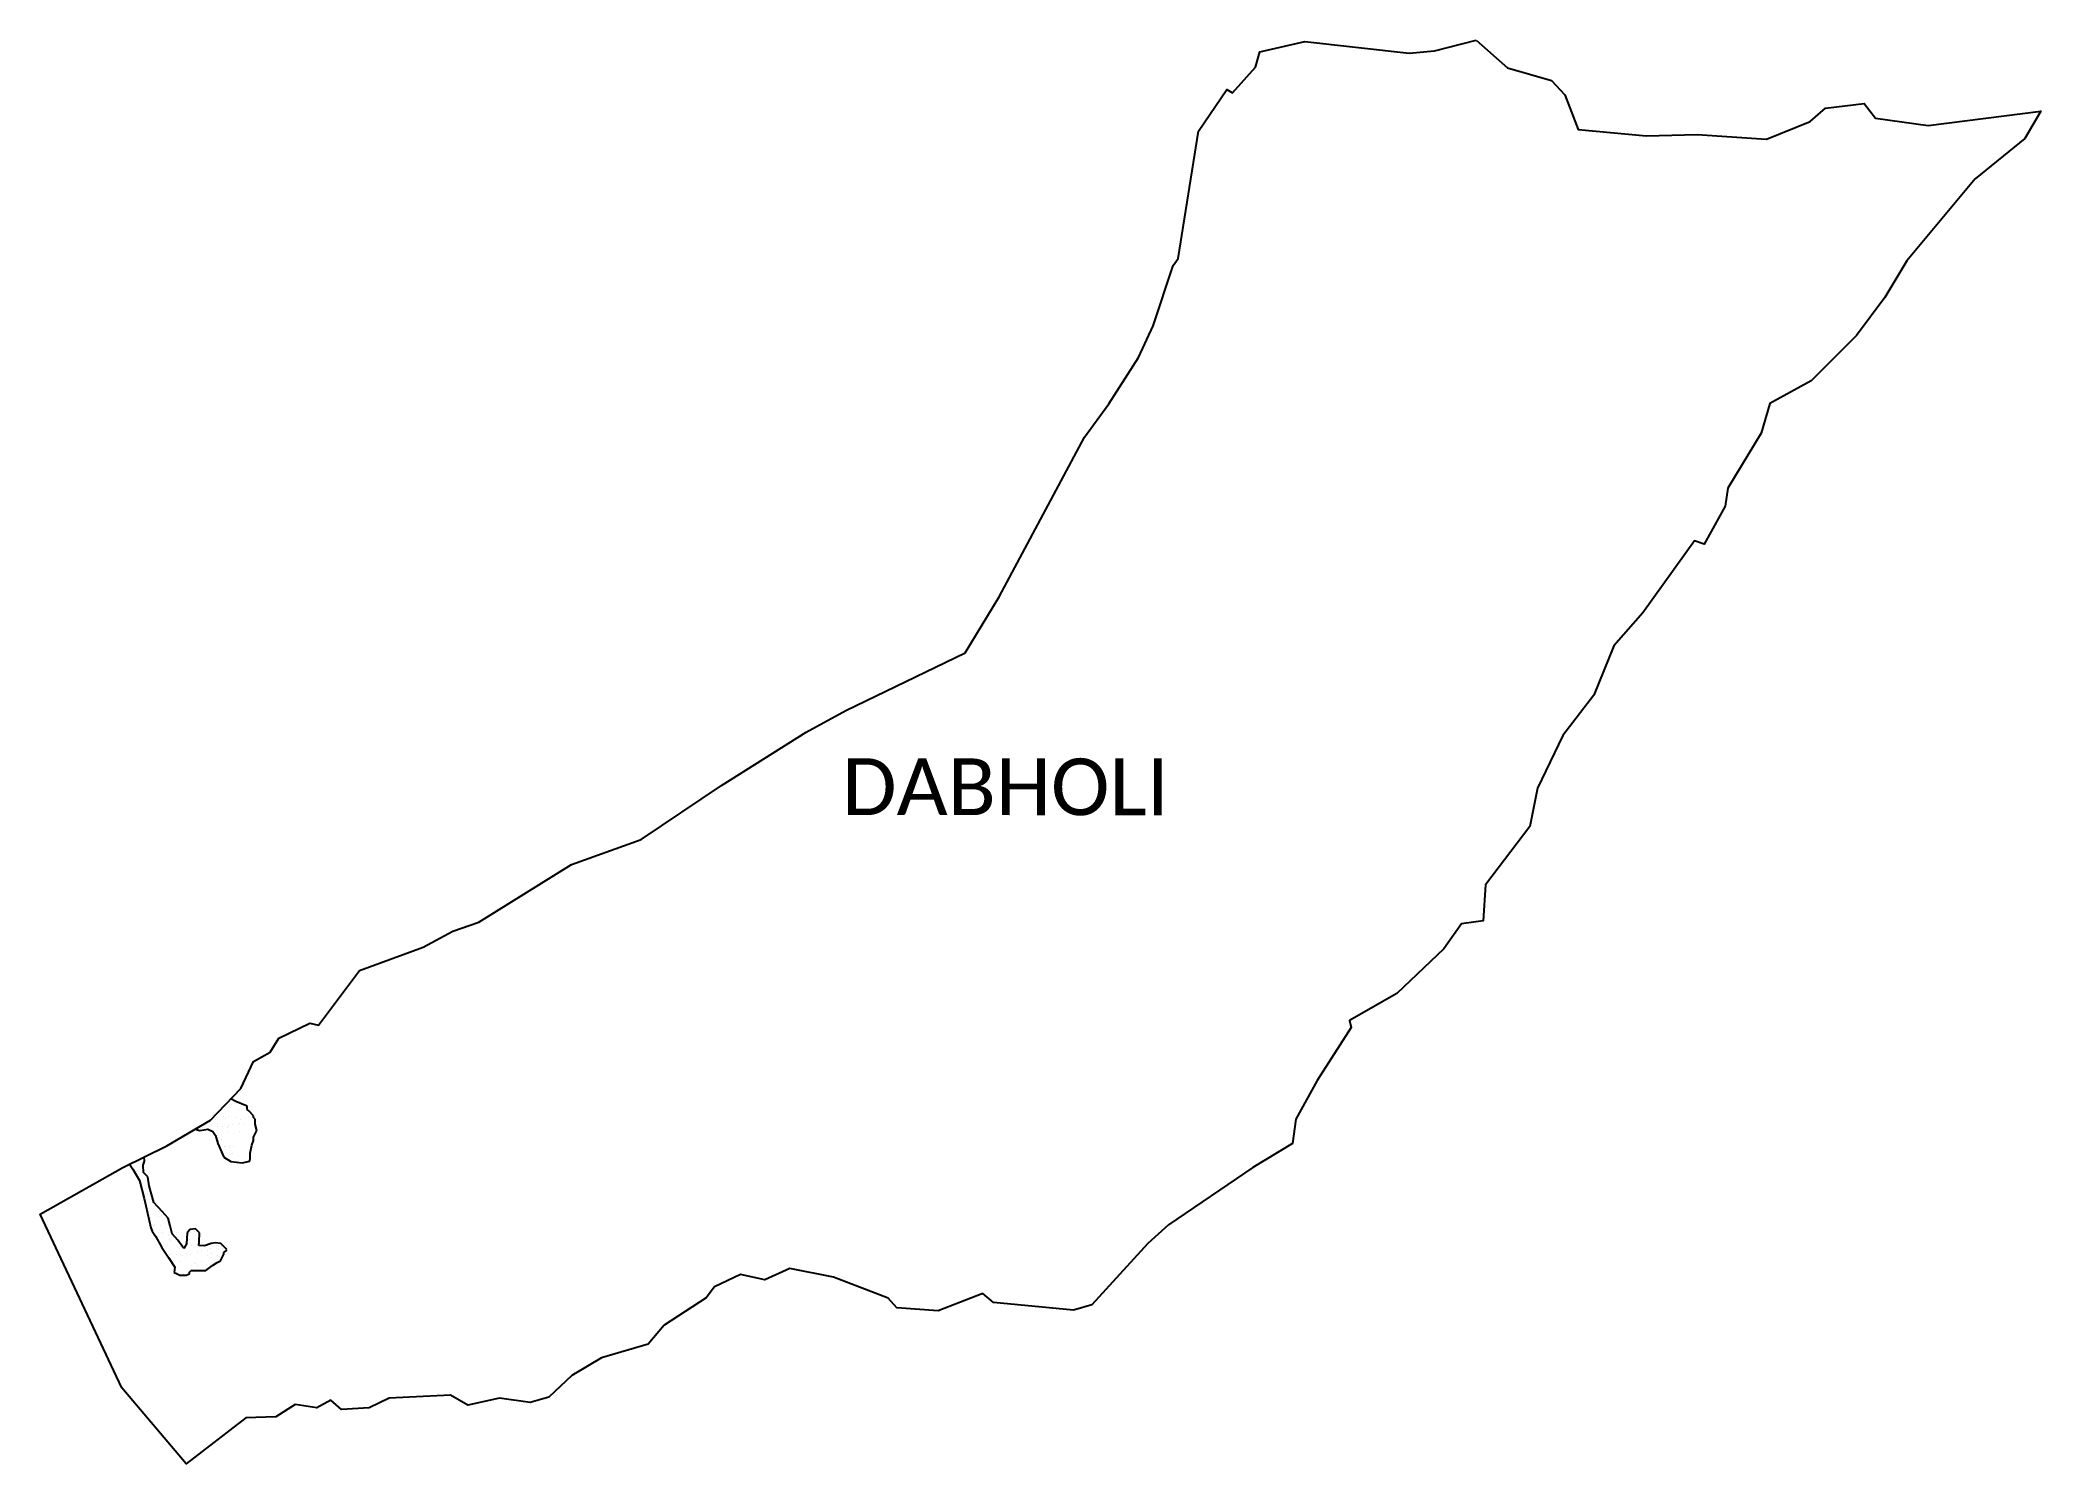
# Model space of a CAD drawing. Header units: metres. Extents: x 350918 to 355985, y 1754182 to 1757789.
import ezdxf

# ---------------------------------------------------------------- set-up
doc = ezdxf.new("R2010")
doc.units = ezdxf.units.M
doc.layers.add('SAND DUNES', color=42, linetype='Continuous')
doc.layers.add('VILLAGE NAME', color=250, linetype='Continuous')

msp = doc.modelspace()

# ---------------------------------------------------------------- linework, layer by layer
at = {"color": 3}
for points in [[(354633.8, 1757718.5), (354745.3, 1757686.2), (354779.4, 1757649.9), (354812.8, 1757561.9), (354986.3, 1757545.9), (355114.1, 1757549.6), (355289.7, 1757537.8), (355400.8, 1757582.7), (355439.4, 1757616.1), (355536.9, 1757627.9), (355565.6, 1757591.1), (355699.5, 1757572.2), (355985, 1757608.4), (355943.7, 1757539.3), (355818.5, 1757437.1), (355645, 1757229.6), (355589.3, 1757136.9), (355517.9, 1757040.1), (355402.8, 1756925.9), (355298.3, 1756868.1), (355276.7, 1756793.2), (355191.7, 1756654), (355185.1, 1756608.2), (355132.1, 1756512.1), (355107.7, 1756520.3), (354977.1, 1756338.1), (354903.6, 1756254.7), (354852.5, 1756129.5), (354774, 1756027.4), (354710.1, 1755894.2), (354690.8, 1755796.5), (354578.4, 1755648.8), (354572.7, 1755557.7), (354517.4, 1755550.3), (354473, 1755487.1), (354353.5, 1755373.6), (354234.1, 1755305.1), (354238, 1755288.2), (354151.9, 1755153.9), (354097.9, 1755055.9), (354089.8, 1754994.1), (353989.2, 1754933.3), (353775.6, 1754788.3), (353723.6, 1754741.1), (353581.3, 1754585), (353534.7, 1754572.2), (353332.5, 1754591.2), (353305.7, 1754613.7), (353192.5, 1754570.2), (353087.5, 1754578), (353066.2, 1754602.5), (352927.7, 1754655.1), (352816.4, 1754677.4), (352753.5, 1754649), (352691.6, 1754662.2), (352626.1, 1754631.4), (352604.8, 1754603.5), (352498.3, 1754533.5), (352457.8, 1754485.9), (352339.9, 1754450.9), (352264.4, 1754406.1), (352206.5, 1754351.6), (352159.5, 1754338.3), (352081.3, 1754348.8), (352001.4, 1754331.6), (351957.3, 1754356.5), (351802.4, 1754348.9), (351751.2, 1754324.4), (351681.3, 1754320.2), (351654.6, 1754343.6), (351618.8, 1754324.2), (351563.8, 1754332.7), (351515.5, 1754301.4), (351439.2, 1754299.2), (351288.1, 1754182.3), (351125.2, 1754375.3), (350918.1, 1754815), (351128, 1754932.9), (351239.6, 1754988.1), (351349.9, 1755053.1), (351426.7, 1755133.7), (351458.7, 1755201.6), (351501, 1755225.4), (351522.6, 1755261.1), (351601.3, 1755298.7), (351623.6, 1755294.1), (351727, 1755432.4), (351888.1, 1755491.2), (351963.2, 1755532.1), (352029.2, 1755554.7), (352264.3, 1755700.6), (352440.2, 1755764.2), (352643.7, 1755900.5), (352857.8, 1756035.5), (352958.4, 1756090.4), (353260.5, 1756236.9), (353347.2, 1756378.4), (353562.7, 1756783), (353624.4, 1756867.7), (353699.4, 1756984.8), (353736.7, 1757065.1), (353787.4, 1757217.4), (353800, 1757235.2), (353851.6, 1757558), (353923.2, 1757663.4), (353937.6, 1757655.2), (353995.6, 1757720), (354007.2, 1757758.8), (354121.2, 1757785.1), (354384.7, 1757755.5), (354449, 1757761.6), (354554.9, 1757788.7)], [(354554.9, 1757788.7), (354633.8, 1757718.5)]]:
    msp.add_lwpolyline(points, dxfattribs=at)
at = {"layer": 'SAND DUNES'}
for p, q in [((351413.6, 1755100.5), (351401.4, 1755107.2)), ((351442.7, 1755088.7), (351413.6, 1755100.5)), ((351442.7, 1755080.5), (351442.7, 1755088.7)), ((351446.8, 1755076.4), (351442.7, 1755080.5)), ((351459.1, 1755063.9), (351446.8, 1755076.4)), ((351311.1, 1755030.3), (351322.8, 1755027.3)), ((351322.8, 1755027.3), (351343.1, 1755029.9)), ((351343.1, 1755029.9), (351356, 1755024.8)), ((351356, 1755024.8), (351362.8, 1755014.2)), ((351458.9, 1755010.3), (351463.1, 1755018.5)), ((351459.1, 1755059.8), (351459.1, 1755063.9)), ((351463.2, 1755055.7), (351459.1, 1755059.8)), ((351463.1, 1755018.5), (351467.2, 1755026.8)), ((351463.2, 1755043.3), (351463.2, 1755055.7)), ((351467.2, 1755026.8), (351463.2, 1755043.3)), ((351362.8, 1755014.2), (351368.5, 1754994.1)), ((351368.5, 1754994.1), (351383.7, 1754959.7)), ((351450.5, 1754969.1), (351454.7, 1754989.7)), ((351450.5, 1754956.7), (351450.5, 1754969.1)), ((351454.7, 1754989.7), (351458.9, 1755002)), ((351458.9, 1755002), (351458.9, 1755010.3)), ((351145.1, 1754941.4), (351153.4, 1754928.9)), ((351153.4, 1754928.9), (351169.8, 1754899.9)), ((351179, 1754939.3), (351182.5, 1754949.2)), ((351180.3, 1754920.6), (351179, 1754939.3)), ((351191.2, 1754909.9), (351180.3, 1754920.6)), ((351182.5, 1754949.2), (351181.5, 1754959.7)), ((351383.7, 1754959.7), (351401, 1754948.8)), ((351401, 1754948.8), (351429.9, 1754945.3)), ((351429.9, 1754945.3), (351449.7, 1754949.6)), ((351449.7, 1754949.6), (351450.5, 1754956.7)), ((351169.8, 1754899.9), (351182, 1754854.5)), ((351194.5, 1754886.8), (351191.2, 1754909.9)), ((351205.9, 1754844.6), (351194.5, 1754886.8)), ((351182, 1754854.5), (351190.1, 1754817.3)), ((351190.1, 1754817.3), (351198.5, 1754780.4)), ((351227.3, 1754822), (351205.9, 1754844.6)), ((351242.9, 1754804.9), (351227.3, 1754822)), ((351198.5, 1754780.4), (351202.3, 1754771.9)), ((351202.3, 1754771.9), (351210.5, 1754759.5)), ((351247.6, 1754785.5), (351242.9, 1754804.9)), ((351253, 1754765.4), (351247.6, 1754785.5)), ((351267.5, 1754749.4), (351253, 1754765.4)), ((351290.9, 1754766.9), (351289.5, 1754754.2)), ((351297.1, 1754776.4), (351290.9, 1754766.9)), ((351312.1, 1754778.1), (351297.1, 1754776.4)), ((351321.7, 1754767.8), (351312.1, 1754778.1)), ((351321.2, 1754744.6), (351321.7, 1754767.8)), ((351210.5, 1754759.5), (351226.9, 1754730.6)), ((351226.9, 1754730.6), (351243.3, 1754705.7)), ((351282.6, 1754728.3), (351267.5, 1754749.4)), ((351288.7, 1754740.2), (351282.6, 1754728.3)), ((351289.5, 1754754.2), (351288.7, 1754740.2)), ((351320.2, 1754736), (351321.2, 1754744.6)), ((351334.9, 1754735), (351320.2, 1754736)), ((351351.3, 1754741.1), (351334.9, 1754735)), ((351361.2, 1754742.7), (351351.3, 1754741.1)), ((351375.6, 1754740.6), (351361.2, 1754742.7)), ((351375.3, 1754697), (351383.6, 1754713.5)), ((351391.4, 1754725.4), (351375.6, 1754740.6)), ((351383.6, 1754717.6), (351387.8, 1754721.7)), ((351383.6, 1754713.5), (351383.6, 1754717.6)), ((351387.8, 1754721.7), (351391.4, 1754725.4)), ((351243.3, 1754705.7), (351259.8, 1754680.9)), ((351259.8, 1754680.9), (351258, 1754667.4)), ((351258, 1754667.4), (351263.8, 1754664.4)), ((351263.8, 1754664.4), (351272.1, 1754660.3)), ((351272.1, 1754660.3), (351288.6, 1754660.2)), ((351288.6, 1754660.2), (351296.8, 1754664.3)), ((351296.8, 1754668.4), (351301, 1754672.5)), ((351296.8, 1754664.3), (351296.8, 1754668.4)), ((351301, 1754672.5), (351338.1, 1754672.4)), ((351338.1, 1754672.4), (351354.6, 1754684.7)), ((351354.6, 1754684.7), (351367.1, 1754692.9)), ((351367.1, 1754692.9), (351375.3, 1754697))]:
    msp.add_line(p, q, dxfattribs=at)
at = {"layer": 'SAND DUNES', "linetype": 'Continuous'}
for p, q in [((351404.2, 1755092.8), (351404.2, 1755092.8)), ((351414.6, 1755094.1), (351414.6, 1755094.1)), ((351420.8, 1755081.3), (351420.8, 1755081.3)), ((351439.3, 1755085.6), (351439.3, 1755085.6)), ((351443.7, 1755078.8), (351443.7, 1755078.8)), ((351447.3, 1755075.4), (351447.3, 1755075.4)), ((351314.7, 1755029.6), (351314.7, 1755029.6)), ((351325.2, 1755030.9), (351325.2, 1755030.9)), ((351330.7, 1755035.7), (351330.7, 1755035.7)), ((351341.4, 1755033), (351341.4, 1755033)), ((351362.7, 1755055.1), (351362.7, 1755055.1)), ((351367.9, 1755041), (351367.9, 1755041)), ((351368.6, 1755036.5), (351368.6, 1755036.5)), ((351379, 1755037.8), (351379, 1755037.8)), ((351383.5, 1755061.4), (351383.5, 1755061.4)), ((351387.1, 1755058), (351387.1, 1755058)), ((351393, 1755035.6), (351393, 1755035.6)), ((351394.9, 1755061.6), (351394.9, 1755061.6)), ((351395.3, 1755039.9), (351395.3, 1755039.9)), ((351396.1, 1755023.1), (351396.1, 1755023.1)), ((351404.5, 1755042), (351404.5, 1755042)), ((351416.6, 1755060.4), (351416.6, 1755060.4)), ((351421.9, 1755042.8), (351421.9, 1755042.8)), ((351422.5, 1755043.4), (351422.5, 1755043.4)), ((351424.3, 1755023.7), (351424.3, 1755023.7)), ((351425, 1755055), (351425, 1755055)), ((351432.9, 1755044.7), (351432.9, 1755044.7)), ((351446.1, 1755061.2), (351446.1, 1755061.2)), ((351367.8, 1755003), (351367.8, 1755003)), ((351369, 1755002.5), (351369, 1755002.5)), ((351370.3, 1755010.3), (351370.3, 1755010.3)), ((351378.7, 1755004.9), (351378.7, 1755004.9)), ((351385.2, 1754987), (351385.2, 1754987)), ((351386.9, 1754987.1), (351386.9, 1754987.1)), ((351397.2, 1754984.6), (351397.2, 1754984.6)), ((351397.3, 1754988.4), (351397.3, 1754988.4)), ((351405, 1754968.7), (351405, 1754968.7)), ((351409, 1754985.5), (351409, 1754985.5)), ((351162.6, 1754924), (351162.6, 1754924)), ((351175.8, 1754935.8), (351175.8, 1754935.8)), ((351386.2, 1754960.2), (351386.2, 1754960.2)), ((351394.6, 1754954.8), (351394.6, 1754954.8)), ((351185.3, 1754879.9), (351185.3, 1754879.9)), ((351189.6, 1754905.2), (351189.6, 1754905.2)), ((351189.7, 1754910), (351189.7, 1754910)), ((351190.7, 1754866.6), (351190.7, 1754866.6)), ((351191.8, 1754885.6), (351191.8, 1754885.6)), ((351191.8, 1754828.1), (351191.8, 1754828.1)), ((351207.8, 1754835.5), (351207.8, 1754835.5)), ((351193.4, 1754804.8), (351193.4, 1754804.8)), ((351199.1, 1754807.7), (351199.1, 1754807.7)), ((351206.8, 1754787.1), (351206.8, 1754787.1)), ((351217.1, 1754808), (351217.1, 1754808)), ((351218.2, 1754769.4), (351218.2, 1754769.4)), ((351223.7, 1754785.3), (351223.7, 1754785.3)), ((351226.2, 1754811.2), (351226.2, 1754811.2)), ((351226.7, 1754768.8), (351226.7, 1754768.8)), ((351230.4, 1754765.4), (351230.4, 1754765.4)), ((351244.5, 1754761.8), (351244.5, 1754761.8)), ((351245.3, 1754790), (351245.3, 1754790)), ((351254.9, 1754763.1), (351254.9, 1754763.1)), ((351298.4, 1754768.7), (351298.4, 1754768.7)), ((351307.9, 1754766.8), (351307.9, 1754766.8)), ((351308.8, 1754770), (351308.8, 1754770)), ((351217.3, 1754758.3), (351217.3, 1754758.3)), ((351239.7, 1754735.2), (351239.7, 1754735.2)), ((351246.4, 1754751.5), (351246.4, 1754751.5)), ((351247.5, 1754713), (351247.5, 1754713)), ((351247.7, 1754749.4), (351247.7, 1754749.4)), ((351262.8, 1754712.4), (351262.8, 1754712.4)), ((351267.5, 1754731.1), (351267.5, 1754731.1)), ((351271.2, 1754727.7), (351271.2, 1754727.7)), ((351273.2, 1754713.7), (351273.2, 1754713.7)), ((351273.4, 1754732.6), (351273.4, 1754732.6)), ((351288.6, 1754711.7), (351288.6, 1754711.7)), ((351289.5, 1754715.8), (351289.5, 1754715.8)), ((351297.6, 1754751.1), (351297.6, 1754751.1)), ((351298.7, 1754712.5), (351298.7, 1754712.5)), ((351302, 1754735.1), (351302, 1754735.1)), ((351316.6, 1754719.3), (351316.6, 1754719.3)), ((351325.7, 1754733.1), (351325.7, 1754733.1)), ((351327, 1754720.6), (351327, 1754720.6)), ((351343.3, 1754722.7), (351343.3, 1754722.7)), ((351348.7, 1754729.1), (351348.7, 1754729.1)), ((351352.7, 1754714.3), (351352.7, 1754714.3)), ((351364.3, 1754735), (351364.3, 1754735)), ((351368.6, 1754710.8), (351368.6, 1754710.8)), ((351370.5, 1754726.2), (351370.5, 1754726.2)), ((351376.9, 1754732.7), (351376.9, 1754732.7)), ((351380.9, 1754727.5), (351380.9, 1754727.5)), ((351274.5, 1754694.1), (351274.5, 1754694.1)), ((351279.3, 1754709.8), (351279.3, 1754709.8)), ((351281, 1754662.9), (351281, 1754662.9)), ((351287.7, 1754704.4), (351287.7, 1754704.4)), ((351291.5, 1754664.3), (351291.5, 1754664.3)), ((351299.8, 1754674), (351299.8, 1754674)), ((351308.4, 1754693.4), (351308.4, 1754693.4)), ((351312.1, 1754690), (351312.1, 1754690)), ((351318, 1754685), (351318, 1754685)), ((351326.9, 1754694.6), (351326.9, 1754694.6)), ((351329.4, 1754674), (351329.4, 1754674)), ((351341.6, 1754709.7), (351341.6, 1754709.7)), ((351350, 1754704.3), (351350, 1754704.3)), ((351372.3, 1754707.4), (351372.3, 1754707.4))]:
    msp.add_line(p, q, dxfattribs=at)

# ---------------------------------------------------------------- texts
at = {"layer": 'VILLAGE NAME', "insert": (352949.3, 1755969.4), "char_height": 143.7, "attachment_point": 1, "rotation": 359.9793}
msp.add_mtext_dynamic_manual_height_columns('{\\fCalibri|b0|i0|c0|p34;DABHOLI}', width=1418, gutter_width=718.5, heights=[0], dxfattribs=at)

doc.saveas('drawing.dxf')
